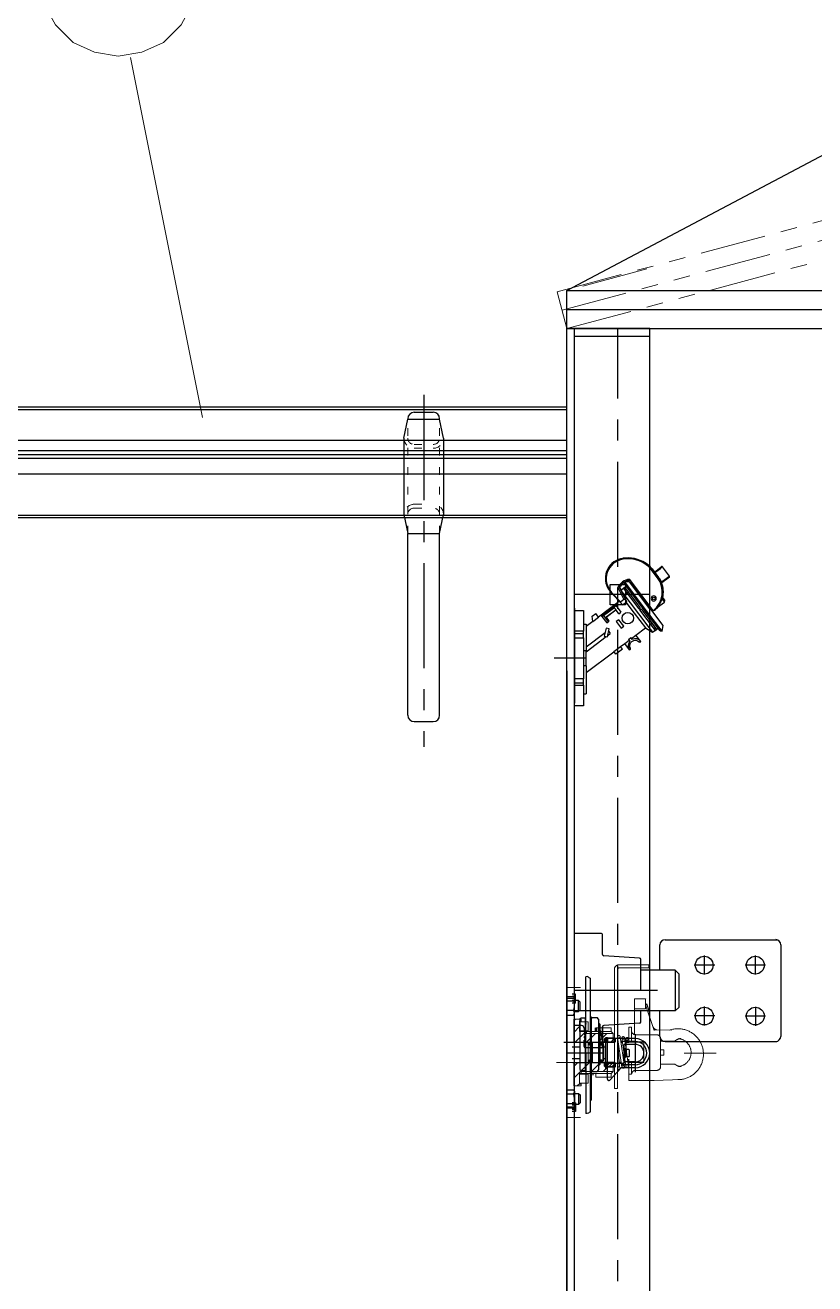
# Model space of a CAD drawing. Header units: millimetres. Extents: x 124493 to 133608, y -169944 to -164394.
# Drawn here: x 129017 to 129637, y -166120 to -165131 of the extents above; entities that cross this region are included whole.
import ezdxf

# ---------------------------------------------------------------- set-up
doc = ezdxf.new("R2010")
doc.units = ezdxf.units.MM
doc.header["$LTSCALE"] = 13
for name, pattern in [('ACAD_ISO03W100', [1.18, 0.47, -0.71]), ('ACISOTGB', [9, 4, -1, 1, -1, 1, -1]), ('CENTER', [50.8, 31.75, -6.35, 6.35, -6.35]), ('CENTERX2', [101.6, 63.5, -12.7, 12.7, -12.7])]:
    doc.linetypes.add(name, pattern=pattern)
doc.layers.get('0').update_dxf_attribs({"color": 1, "linetype": 'CENTER'})
for name, color, linetype in [('1', 4, 'Continuous'), ('10', 1, 'Continuous'), ('器身绝缘0', 4, 'Continuous'), ('粗实线', 4, 'Continuous')]:
    doc.layers.add(name, color=color, linetype=linetype)
doc.layers.add('标注、文本', color=3, linetype='Continuous', lineweight=25)
doc.layers.add('铁心', color=3, linetype='Continuous', lineweight=0)

msp = doc.modelspace()

# ---------------------------------------------------------------- linework, layer by layer
at = {"color": 0, "lineweight": 25}
msp.add_line((129523.19, -165565.04), (129517.16, -165569.51), dxfattribs=at)
at = {"lineweight": 15}
for p, q in [((129479.95, -165927.58), (129479.95, -165873.18)), ((129482.45, -165927.08), (129482.45, -165873.18)), ((129483.45, -165869.68), (129506.96, -165869.68)), ((129483.45, -165872.18), (129506.96, -165872.18)), ((129506.96, -165869.68), (129506.96, -165872.18)), ((129442.68, -165887.43), (129453.43, -165887.43)), ((129504.46, -165904.16), (129495.68, -165904.16)), ((129504.46, -165901.18), (129504.46, -165904.16)), ((129506.68, -165904.16), (129506.51, -165904.16)), ((129482.45, -165926.07), (129483.87, -165949.87)), ((129482.45, -165926.43), (129485.86, -165950.05)), ((129487.85, -165949.88), (129484.43, -165926.25)), ((129479.95, -165930.57), (129479.95, -165946.53)), ((129482.45, -165927.08), (129482.45, -165946.53)), ((129485.85, -165927.1), (129488.91, -165949.3)), ((129487.85, -165927.15), (129490.91, -165949.23)), ((129489.4, -165938.31), (129488.91, -165927.85)), ((129516.15, -165936.56), (129518.68, -165936.56)), ((129516.15, -165940.56), (129518.68, -165940.56)), ((129518.68, -165936.56), (129518.68, -165938.56)), ((129518.68, -165940.56), (129518.68, -165938.56)), ((129534.65, -165939.08), (129559.85, -165939.08)), ((129468.8, -165946.53), (129434.42, -165946.53)), ((129479.95, -165946.53), (129479.95, -165966.94)), ((129482.45, -165946.53), (129482.45, -165966.94)), ((129493.45, -165955.65), (129491.15, -165955.65)), ((129493.45, -165955.65), (129493.45, -165946.54)), ((129482.45, -165966.94), (129479.95, -165966.94)), ((129442.68, -165989.69), (129453.43, -165989.69))]:
    msp.add_line(p, q, dxfattribs=at)
at = {"color": 0, "lineweight": 15}
for p, q in [((129495.68, -165896.48), (129495.68, -165924.54)), ((129504.46, -165896.48), (129504.46, -165901.18)), ((129504.45, -165900.65), (129505.4, -165900.33)), ((129504.46, -165901.18), (129505.41, -165900.86)), ((129504.46, -165901.18), (129511.16, -165921.18)), ((129505.4, -165900.33), (129507.74, -165907.33)), ((129505.41, -165900.86), (129507.76, -165907.86)), ((129453.95, -165912.28), (129447.95, -165912.28)), ((129447.95, -165912.28), (129447.95, -165930.58)), ((129452.45, -165913.58), (129453.95, -165913.58)), ((129452.45, -165922.08), (129452.45, -165913.58)), ((129459.45, -165914.58), (129452.45, -165914.58)), ((129452.45, -165914.58), (129452.45, -165922.08)), ((129453.95, -165912.28), (129453.95, -165913.58)), ((129453.95, -165913.58), (129453.95, -165914.58)), ((129459.45, -165914.58), (129459.45, -165921.58)), ((129459.45, -165914.58), (129459.45, -165916.08)), ((129506.8, -165907.65), (129507.74, -165907.33)), ((129506.81, -165908.18), (129507.76, -165907.86)), ((129459.45, -165921.58), (129452.45, -165921.58)), ((129452.45, -165922.08), (129477.45, -165922.08)), ((129459.45, -165922.08), (129452.45, -165922.08)), ((129457.95, -165923.58), (129457.95, -165922.08)), ((129478.95, -165923.58), (129457.95, -165923.58)), ((129459.45, -165921.58), (129459.45, -165922.08)), ((129459.45, -165922.08), (129465.45, -165922.08)), ((129465.45, -165919.08), (129477.45, -165919.08)), ((129477.45, -165922.08), (129477.45, -165919.08)), ((129478.95, -165923.58), (129477.45, -165922.08)), ((129478.95, -165927.08), (129478.95, -165923.58)), ((129491.15, -165918.65), (129491.15, -165930.58)), ((129491.15, -165918.65), (129493.45, -165918.65)), ((129493.45, -165918.65), (129493.45, -165919.65)), ((129493.45, -165918.65), (129493.45, -165930.57)), ((129496.45, -165924.65), (129513.15, -165924.65)), ((129511.15, -165920.65), (129525, -165921.12)), ((129447.32, -165930.58), (129448.51, -165930.58)), ((129448.52, -165930.58), (129460.52, -165930.58)), ((129448.52, -165930.58), (129460.52, -165930.58)), ((129449.71, -165930.58), (129461.71, -165930.58)), ((129449.95, -165930.58), (129471.95, -165930.58)), ((129450.35, -165930.58), (129470.85, -165930.58)), ((129459.32, -165930.58), (129459.32, -165932.58)), ((129459.32, -165932.58), (129459.32, -165944.58)), ((129462.62, -165932.58), (129459.32, -165932.58)), ((129459.78, -165931.19), (129461.17, -165932.58)), ((129461.02, -165930.58), (129459.82, -165931.78)), ((129460.66, -165932.06), (129460.18, -165932.54)), ((129460.26, -165930.54), (129460.29, -165930.58)), ((129460.29, -165930.58), (129462, -165932.28)), ((129461.14, -165930.46), (129461.02, -165930.58)), ((129461.27, -165932.58), (129461.02, -165932.83)), ((129461.17, -165932.58), (129461.36, -165932.76)), ((129462.22, -165931.63), (129461.27, -165932.58)), ((129461.42, -165930.58), (129462.2, -165931.36)), ((129461.93, -165930.79), (129461.5, -165931.22)), ((129462.62, -165930.58), (129462.62, -165932.58)), ((129462.62, -165932.58), (129462.62, -165944.58)), ((129463.82, -165930.58), (129468.82, -165930.58)), ((129463.82, -165930.58), (129468.82, -165930.58)), ((129465.01, -165930.58), (129470.01, -165930.58)), ((129467.62, -165930.58), (129467.62, -165932.58)), ((129467.62, -165932.58), (129467.62, -165944.58)), ((129467.62, -165932.58), (129470.92, -165932.58)), ((129468.02, -165931.57), (129469.03, -165932.58)), ((129468.52, -165930.94), (129468.03, -165931.43)), ((129468.33, -165930.75), (129470.09, -165932.52)), ((129470, -165930.58), (129468.8, -165931.78)), ((129469.12, -165932.58), (129468.92, -165932.78)), ((129469.03, -165932.58), (129469.28, -165932.83)), ((129469.04, -165930.35), (129469.27, -165930.58)), ((129469.64, -165932.06), (129469.12, -165932.58)), ((129469.27, -165930.58), (129470.5, -165931.8)), ((129470.01, -165930.57), (129470, -165930.58)), ((129470.92, -165930.58), (129470.92, -165932.58)), ((129470.92, -165932.58), (129470.92, -165944.58)), ((129471.95, -165928.08), (129472.95, -165927.08)), ((129471.95, -165930.58), (129471.95, -165928.08)), ((129472.95, -165927.08), (129478.95, -165927.08)), ((129474.75, -165930.58), (129474.75, -165927.08)), ((129474.75, -165927.58), (129479.95, -165927.58)), ((129474.75, -165929.08), (129474.75, -165930.58)), ((129474.75, -165930.38), (129479.95, -165930.38)), ((129478.95, -165927.08), (129479.95, -165927.08)), ((129503.15, -165930.57), (129503.15, -165946.55)), ((129516.15, -165927.65), (129516.15, -165935.15)), ((129527.15, -165929.72), (129516.15, -165929.72)), ((129516.15, -165934.45), (129516.15, -165949.65)), ((129459.32, -165944.58), (129459.32, -165946.58)), ((129462.62, -165944.58), (129459.32, -165944.58)), ((129459.73, -165945.72), (129460.58, -165946.58)), ((129460.49, -165944.58), (129459.82, -165945.25)), ((129460.66, -165945.53), (129459.92, -165946.27)), ((129459.96, -165944.84), (129461.7, -165946.58)), ((129460.72, -165944.35), (129460.49, -165944.58)), ((129460.62, -165944.38), (129460.82, -165944.58)), ((129460.82, -165944.58), (129462.17, -165945.92)), ((129462.15, -165945.17), (129460.94, -165946.38)), ((129461.61, -165944.58), (129461.5, -165944.69)), ((129461.66, -165944.53), (129461.61, -165944.58)), ((129462.62, -165944.58), (129462.62, -165946.58)), ((129467.62, -165944.58), (129467.62, -165946.58)), ((129467.62, -165944.58), (129470.92, -165944.58)), ((129468.1, -165945.12), (129469.56, -165946.58)), ((129469.64, -165945.53), (129468.6, -165946.58)), ((129468.61, -165944.51), (129468.68, -165944.58)), ((129468.68, -165944.58), (129470.33, -165946.23)), ((129469.47, -165944.58), (129468.8, -165945.25)), ((129469.66, -165944.39), (129469.47, -165944.58)), ((129469.6, -165944.37), (129469.8, -165944.58)), ((129469.8, -165944.58), (129470.47, -165945.25)), ((129470.5, -165945.8), (129469.92, -165946.38)), ((129470.92, -165944.58), (129470.92, -165946.58)), ((129491.15, -165945.95), (129491.15, -165943.95)), ((129491.15, -165945.95), (129491.15, -165957.65)), ((129447.32, -165946.58), (129448.51, -165946.58)), ((129447.32, -165946.58), (129459.32, -165946.58)), ((129447.95, -165964.88), (129447.95, -165946.58)), ((129450.35, -165946.58), (129448.02, -165946.58)), ((129448.52, -165946.58), (129460.52, -165946.58)), ((129448.52, -165946.58), (129460.52, -165946.58)), ((129449.95, -165946.58), (129471.95, -165946.58)), ((129450.35, -165946.58), (129470.85, -165946.58)), ((129452.45, -165955.08), (129452.45, -165962.58)), ((129452.45, -165955.08), (129477.45, -165955.08)), ((129452.45, -165963.58), (129452.45, -165955.08)), ((129459.45, -165955.58), (129452.45, -165955.58)), ((129478.95, -165953.58), (129453.95, -165953.58)), ((129453.95, -165955.08), (129453.95, -165953.58)), ((129459.02, -165946.58), (129458.18, -165946.58)), ((129459.02, -165946.58), (129458.18, -165946.58)), ((129459.45, -165955.08), (129459.45, -165962.58)), ((129459.45, -165955.08), (129459.45, -165962.58)), ((129460.58, -165946.58), (129460.82, -165946.82)), ((129462.62, -165946.58), (129467.62, -165946.58)), ((129463.82, -165946.58), (129468.82, -165946.58)), ((129463.82, -165946.58), (129468.82, -165946.58)), ((129465.47, -165955.08), (129465.47, -165958.08)), ((129468.6, -165946.58), (129468.56, -165946.61)), ((129471.95, -165949.08), (129471.95, -165946.58)), ((129472.95, -165950.08), (129471.95, -165949.08)), ((129472.95, -165950.08), (129479.95, -165950.08)), ((129474.75, -165946.58), (129474.75, -165950.08)), ((129474.75, -165950.08), (129474.75, -165946.58)), ((129474.75, -165946.78), (129479.95, -165946.78)), ((129474.75, -165949.58), (129479.95, -165949.58)), ((129477.45, -165955.08), (129478.95, -165953.58)), ((129477.45, -165955.08), (129477.45, -165958.08)), ((129478.95, -165953.58), (129478.95, -165950.08)), ((129491.15, -165946.54), (129491.15, -165960.65)), ((129496.45, -165952.65), (129513.15, -165952.65)), ((129527.28, -165947.68), (129516.15, -165947.68)), ((129453.95, -165964.88), (129447.95, -165964.88)), ((129453.95, -165964.88), (129447.95, -165964.88)), ((129453.95, -165964.88), (129447.95, -165964.88)), ((129459.45, -165962.58), (129452.45, -165962.58)), ((129452.45, -165963.58), (129453.95, -165963.58)), ((129453.95, -165964.88), (129453.95, -165962.58)), ((129459.45, -165961.08), (129459.45, -165962.58)), ((129465.47, -165958.08), (129477.45, -165958.08)), ((129491.15, -165960.65), (129493.45, -165960.65)), ((129491.15, -165960.65), (129493.45, -165960.65)), ((129511.15, -165960.65), (129493.45, -165960.65)), ((129511.15, -165960.65), (129532.53, -165959.91)), ((129531.82, -165959.92), (129531.82, -165959.93))]:
    msp.add_line(p, q, dxfattribs=at)
at = {"color": 0, "lineweight": 13}
msp.add_line((129504.46, -165896.48), (129495.68, -165896.48), dxfattribs=at)
at = {"color": 0, "linetype": 'Continuous', "lineweight": 15}
for p, q in [((129447.95, -165913.78), (129449.16, -165912.58)), ((129447.95, -165922.76), (129452.45, -165918.26)), ((129449.12, -165930.58), (129457.62, -165922.08)), ((129458.1, -165930.58), (129465.1, -165923.58)), ((129467.08, -165930.58), (129474.08, -165923.58)), ((129473.8, -165930.4), (129472.02, -165928.63)), ((129472.1, -165929.7), (129473.44, -165928.36)), ((129474.45, -165929.94), (129472.49, -165927.97)), ((129472.6, -165928.08), (129472.94, -165927.74)), ((129472.64, -165930.28), (129472.88, -165930.05)), ((129474.75, -165929.11), (129473.32, -165927.68)), ((129473.59, -165930.46), (129474.56, -165929.49)), ((129473.72, -165929.21), (129474.56, -165928.37)), ((129477.04, -165930.38), (129479.84, -165927.58)), ((129479.29, -165930.38), (129479.95, -165929.71)), ((129447.95, -165949.7), (129451.08, -165946.58)), ((129447.95, -165958.68), (129460.06, -165946.58)), ((129462.04, -165953.58), (129468.86, -165946.76)), ((129471.02, -165953.58), (129474.52, -165950.08)), ((129473.73, -165949.42), (129472, -165947.69)), ((129472.04, -165947.73), (129473.06, -165946.71)), ((129472.13, -165948.76), (129472.88, -165948.01)), ((129474.42, -165948.98), (129472.44, -165947.01)), ((129473.16, -165948.85), (129474.56, -165947.45)), ((129474.75, -165948.19), (129473.24, -165946.68)), ((129473.7, -165949.43), (129474, -165949.13)), ((129473.72, -165947.17), (129474.03, -165946.85)), ((129474.75, -165948.38), (129476.36, -165946.78)), ((129475.8, -165949.58), (129478.6, -165946.78)), ((129478.05, -165949.58), (129479.95, -165947.67)), ((129450.99, -165964.62), (129452.45, -165963.16))]:
    msp.add_line(p, q, dxfattribs=at)
at = {"color": 0, "lineweight": 53}
for p, q in [((129465.45, -165919.08), (129465.45, -165922.08)), ((129479.95, -165927.08), (129479.95, -165930.58)), ((129479.95, -165946.53), (129479.95, -165950.08))]:
    msp.add_line(p, q, dxfattribs=at)
at = {"color": 0, "linetype": 'ByBlock'}
for p, q in [((129468.8, -165932.67), (129468.76, -165932.67)), ((129479.95, -165930.57), (129468.8, -165930.57)), ((129483.05, -165930.57), (129482.45, -165930.57)), ((129486.33, -165930.57), (129485.06, -165930.57)), ((129503.15, -165930.57), (129488.33, -165930.57)), ((129468.8, -165944.45), (129468.76, -165944.45)), ((129479.95, -165946.53), (129468.8, -165946.53)), ((129485.35, -165946.54), (129483.67, -165946.53)), ((129488.53, -165946.54), (129487.36, -165946.54)), ((129503.15, -165946.55), (129490.54, -165946.54))]:
    msp.add_line(p, q, dxfattribs=at)
at = {"color": 0, "lineweight": 40}
msp.add_line((129459.34, -165964.54), (129459.45, -165964.54), dxfattribs=at)
at = {"lineweight": 15}
for centre in [(129483.43, -165926.25), (129486.85, -165927.13), (129489.91, -165927.85), (129483.43, -165950.87), (129486.85, -165949.99), (129489.91, -165949.27)]:
    msp.add_circle(centre, 1, dxfattribs=at)
at = {"color": 0, "lineweight": 15}
for centre, radius in [((129460.97, -165931.58), 1.25), ((129469.27, -165931.58), 1.25), ((129473.35, -165929.08), 1.4), ((129460.97, -165945.58), 1.25), ((129469.27, -165945.58), 1.25), ((129473.35, -165948.08), 1.4)]:
    msp.add_circle(centre, radius, dxfattribs=at)
at = {"lineweight": 15}
for radius in [3.5, 1]:
    msp.add_arc((129483.45, -165873.18), radius, 90, 180, dxfattribs=at)
at = {"color": 0, "lineweight": 15}
for centre, radius, start, end in [((129496.45, -165921.65), 3, 180, 270), ((129513.33, -165917.72), 3, 198.52085, 268.02127), ((129513.15, -165927.65), 3, 0, 90), ((129529.84, -165939.92), 20, 269.9371, 109.99152), ((129532.7, -165924.73), 3, 263.63615, 263.63615), ((129534.65, -165939.08), 12, 113.89066, 128.68219), ((129531.82, -165932.68), 5, 83.63615, 113.89066), ((129529.15, -165938.65), 11, 0, 83.63615), ((129529.15, -165938.65), 11, 276.36385, 359.86118), ((129496.45, -165955.65), 3, 90, 180), ((129513.15, -165949.65), 3, 270, 0), ((129534.65, -165938.21), 12, 232.08825, 246.10934), ((129532.7, -165952.56), 3, 96.36385, 96.36385), ((129531.82, -165944.61), 5, 246.10934, 276.36385)]:
    msp.add_arc(centre, radius, start, end, dxfattribs=at)
at = {"layer": '1', "color": 1, "linetype": 'CENTERX2', "lineweight": -3, "ltscale": 0.1}
for p, q in [((129482.68, -167009.77), (129482.68, -165369.76)), ((129482.68, -167009.77), (129482.68, -165369.76)), ((129330.22, -165421.93), (129330.22, -165698.4)), ((129507.68, -165578.77), (129448.68, -165578.77)), ((129513.68, -165889.77), (129448.68, -165889.77))]:
    msp.add_line(p, q, dxfattribs=at)
at = {"layer": '1', "color": 7, "linetype": 'Continuous', "lineweight": 25}
for p, q in [((129486.65, -165550.51), (129486.53, -165550.29)), ((129506.3, -165555.65), (129506.18, -165555.43)), ((129508.22, -165557.12), (129508.01, -165556.9)), ((129513.88, -165565.6), (129508.9, -165559)), ((129509.29, -165558.68), (129509.17, -165558.45)), ((129511.08, -165560.98), (129509.17, -165558.45)), ((129509.29, -165558.68), (129514.26, -165565.28)), ((129509.33, -165558.44), (129511.24, -165560.97)), ((129509.54, -165558.66), (129509.33, -165558.44)), ((129509.54, -165558.66), (129514.51, -165565.26)), ((129523.22, -165564.4), (129517.63, -165556.97)), ((129487.95, -165568.93), (129487.85, -165570.08)), ((129501.84, -165588.65), (129487.85, -165570.08)), ((129502.64, -165588.04), (129488.15, -165568.82)), ((129491.96, -165568.92), (129488.51, -165568.63)), ((129507.83, -165589.95), (129491.05, -165567.7)), ((129491.49, -165566.63), (129509.99, -165591.18)), ((129505.28, -165586.06), (129492.39, -165568.95)), ((129511.24, -165560.97), (129511.08, -165560.98)), ((129512.37, -165562.47), (129512.2, -165562.48)), ((129514.15, -165565.06), (129512.2, -165562.48)), ((129512.37, -165562.47), (129514.31, -165565.05)), ((129514.26, -165565.28), (129514.15, -165565.06)), ((129514.51, -165565.26), (129514.31, -165565.05)), ((129515.82, -165567.71), (129515.71, -165567.51)), ((129474.74, -165573.68), (129474.86, -165573.91)), ((129485.5, -165585.88), (129477.37, -165577.37)), ((129477.75, -165577.04), (129484.76, -165584.39)), ((129487.44, -165582.37), (129482.7, -165573.07)), ((129483.81, -165573.05), (129489.26, -165583.74)), ((129484.02, -165573.04), (129483.85, -165573.05)), ((129489.29, -165583.74), (129483.85, -165573.05)), ((129485.19, -165575.34), (129484.02, -165573.04)), ((129484.06, -165573.03), (129484.04, -165573.01)), ((129484.06, -165573.03), (129485.22, -165575.32)), ((129489.42, -165572.15), (129485.06, -165575.44)), ((129485.06, -165575.44), (129506.27, -165603.59)), ((129487.02, -165573.96), (129488.09, -165573.16)), ((129487.02, -165573.96), (129499.15, -165590.05)), ((129487.97, -165575.22), (129489.04, -165574.42)), ((129488.09, -165573.16), (129500.22, -165589.25)), ((129491.79, -165578.06), (129490.72, -165578.87)), ((129483.79, -165584.09), (129467.39, -165596.46)), ((129469.77, -165595.46), (129480.95, -165587.04)), ((129471.07, -165594.86), (129479.46, -165588.55)), ((129479.89, -165589.12), (129471.5, -165595.44)), ((129479.49, -165588.59), (129479.46, -165588.55)), ((129479.49, -165588.59), (129481.17, -165587.33)), ((129479.63, -165588.77), (129479.49, -165588.59)), ((129481.3, -165587.51), (129479.63, -165588.77)), ((129483.4, -165593.78), (129479.63, -165588.77)), ((129480.95, -165587.04), (129481.17, -165587.33)), ((129481.17, -165587.33), (129481.3, -165587.51)), ((129481.3, -165587.51), (129485.08, -165592.52)), ((129484.76, -165584.39), (129487.44, -165582.37)), ((129486.37, -165586.76), (129489.57, -165584.35)), ((129489.01, -165584.77), (129495.52, -165593.41)), ((129499.15, -165590.05), (129500.22, -165589.25)), ((129499.75, -165590.85), (129500.82, -165590.04)), ((129500.82, -165590.04), (129512.94, -165606.13)), ((129515.84, -165607.21), (129501.84, -165588.65)), ((129517.31, -165607.51), (129502.64, -165588.04)), ((129518.17, -165603.17), (129505.28, -165586.06)), ((129513.78, -165588.73), (129519.22, -165584.63)), ((129517.3, -165582.08), (129519.22, -165584.63)), ((129519.42, -165583.23), (129517.64, -165580.86)), ((129519.22, -165584.63), (129519.42, -165583.23)), ((129448.68, -165591.38), (129455.68, -165591.38)), ((129455.68, -165591.38), (129455.68, -165607.48)), ((129462.91, -165599.83), (129457.68, -165603.77)), ((129462.41, -165595.8), (129465.27, -165593.65)), ((129462.91, -165599.84), (129462.41, -165595.8)), ((129462.91, -165599.84), (129467.39, -165596.46)), ((129467.39, -165596.46), (129465.27, -165593.65)), ((129469.77, -165595.46), (129469.97, -165595.73)), ((129469.97, -165595.73), (129471.09, -165594.89)), ((129470.1, -165595.91), (129469.97, -165595.73)), ((129471.22, -165595.06), (129470.1, -165595.91)), ((129470.1, -165595.91), (129473.9, -165600.94)), ((129471.07, -165594.86), (129471.09, -165594.89)), ((129471.09, -165594.89), (129471.22, -165595.06)), ((129471.22, -165595.06), (129475.01, -165600.1)), ((129473.45, -165596.36), (129481.04, -165590.64)), ((129475.81, -165599.5), (129473.45, -165596.36)), ((129473.57, -165596.52), (129481.16, -165590.8)), ((129475.01, -165600.1), (129475.81, -165599.5)), ((129483.36, -165598.51), (129481.36, -165600.01)), ((129481.36, -165600.01), (129485.27, -165605.2)), ((129487.27, -165603.7), (129483.36, -165598.51)), ((129483.4, -165593.78), (129485.08, -165592.52)), ((129495.52, -165593.41), (129504.25, -165604.99)), ((129499.75, -165590.85), (129511.87, -165606.94)), ((129509.64, -165591.85), (129510.54, -165591.17)), ((129512.56, -165590.3), (129512.45, -165590.19)), ((129455.68, -165607.48), (129448.68, -165607.48)), ((129448.68, -165609.39), (129455.68, -165609.39)), ((129455.68, -165602.06), (129457.68, -165602.06)), ((129455.68, -165609.39), (129455.68, -165607.48)), ((129455.68, -165612.67), (129455.68, -165609.39)), ((129457.68, -165602.06), (129457.68, -165622.8)), ((129472.62, -165608.79), (129457.68, -165620.05)), ((129473.47, -165605.13), (129472, -165611.46)), ((129475.9, -165605.69), (129473.47, -165605.13)), ((129473.9, -165600.94), (129475.01, -165600.1)), ((129474.44, -165612.02), (129475.9, -165605.69)), ((129474.68, -165611), (129476.71, -165609.46)), ((129475.43, -165607.76), (129476.71, -165609.46)), ((129485.27, -165605.2), (129487.27, -165603.7)), ((129496.83, -165610.58), (129504.25, -165604.99)), ((129504.25, -165604.99), (129509.91, -165608.42)), ((129506.27, -165603.59), (129509.91, -165608.42)), ((129506.27, -165603.59), (129506.27, -165603.59)), ((129508.17, -165602.03), (129509.24, -165601.23)), ((129509.91, -165608.42), (129514.27, -165605.14)), ((129510.92, -165605.68), (129511.99, -165604.87)), ((129511.87, -165606.94), (129512.94, -165606.13)), ((129515.84, -165607.21), (129517.31, -165607.51)), ((129517.31, -165607.51), (129518.17, -165603.17)), ((129448.68, -165612.67), (129455.68, -165612.67)), ((129455.68, -165612.67), (129455.68, -165644.86)), ((129457.68, -165623.8), (129473.58, -165611.82)), ((129472, -165611.46), (129474.44, -165612.02)), ((129479.48, -165623.61), (129484.75, -165619.64)), ((129486.28, -165621.66), (129484.75, -165619.64)), ((129484.77, -165619.67), (129488.05, -165617.2)), ((129488.02, -165617.16), (129491.53, -165614.51)), ((129491.9, -165622.31), (129488.02, -165617.16)), ((129491.1, -165613.94), (129492.86, -165612.61)), ((129491.1, -165613.94), (129492.17, -165615.36)), ((129493.93, -165614.03), (129492.86, -165612.61)), ((129493.29, -165613.19), (129496.8, -165610.54)), ((129500.69, -165615.69), (129496.8, -165610.54)), ((129500.16, -165616.08), (129500.69, -165615.69)), ((129455.68, -165622.8), (129457.68, -165622.8)), ((129457.68, -165634.73), (129457.68, -165622.8)), ((129457.68, -165640.08), (129479.5, -165623.64)), ((129481.01, -165625.63), (129479.48, -165623.61)), ((129486.28, -165621.66), (129481.01, -165625.63)), ((129491.9, -165622.31), (129492.43, -165621.91)), ((129457.68, -165634.73), (129455.68, -165634.73)), ((129457.68, -165634.73), (129457.68, -165656.76)), ((129455.68, -165644.86), (129448.68, -165644.86)), ((129448.68, -165648.13), (129455.68, -165648.13)), ((129455.68, -165648.13), (129455.68, -165644.86)), ((129455.68, -165650.05), (129455.68, -165648.13)), ((129448.68, -165650.05), (129455.68, -165650.05)), ((129455.68, -165650.05), (129455.68, -165666.14)), ((129455.68, -165656.76), (129457.68, -165656.76)), ((129455.68, -165666.14), (129448.68, -165666.14))]:
    msp.add_line(p, q, dxfattribs=at)
at = {"layer": '1', "color": 7, "linetype": 'Continuous', "lineweight": 25, "extrusion": (0, 0, -1)}
msp.add_circle((-129510.85, -165581.82), 2, dxfattribs=at)
at = {"layer": '1', "color": 7, "linetype": 'Continuous', "lineweight": 25}
for centre, radius in [((129510.85, -165581.82), 1.13), ((129490.41, -165597.27), 4.5)]:
    msp.add_circle(centre, radius, dxfattribs=at)
for centre, radius, start, end in [((129496.29, -165619), 5.5, 138.53696, 217), ((129496.29, -165619), 5.5, 37, 115.46304), ((129499.86, -165615.69), 0.5, 222.89461, 307), ((129492.12, -165621.51), 0.5, 307, 31.10539)]:
    msp.add_arc(centre, radius, start, end, dxfattribs=at)
at = {"layer": '1', "color": 7, "linetype": 'Continuous', "lineweight": 25, "extrusion": (0, 0, -1)}
msp.add_arc((-129496.29, -165619), 4.37, 328.89461, 137.10539, dxfattribs=at)
at = {"layer": '1', "color": 7, "linetype": 'Continuous', "lineweight": 25}
for centre, major_axis, ratio, start_param, end_param in [((129488.95, -165566.33), (-14.09, -7.58), 0.99884, 4.363996, 6.551417), ((129488.83, -165566.11), (14.09, 7.58), 0.99884, 1.222403, 3.141558), ((129490.27, -165575.99), (22.9, 12.31), 0.99884, 0.41949, 1.222403), ((129490.39, -165576.22), (-22.9, -12.31), 0.99884, 3.561083, 4.363996), ((129486.72, -165551.01), (0.072, -0.495), 0.016437, 1.52552, 3.096316), ((129490.4, -165576.24), (22.46, 12.08), 0.99884, 0.41949, 1.222403), ((129490.43, -165575.98), (18.61, 18.16), 0.998343, 0.13937, 0.871114), ((129488.97, -165566.35), (13.65, 7.34), 0.99884, 1.222403, 3.409825), ((129505.99, -165556.05), (-0.306, -0.396), 0.043972, 1.551165, 3.121962), ((129496.52, -165568.33), (13.65, 7.34), 0.99884, 0.152631, 0.41949), ((129496.39, -165568.08), (14.09, 7.58), 0.99884, 0.15263, 0.41949), ((129505.73, -165556.21), (-0.612, -0.791), 0.056989, 3.133584, 3.6194), ((129496.51, -165568.31), (-14.09, -7.58), 0.99884, 3.294223, 3.561083), ((129496.55, -165568.07), (11.45, 11.17), 0.998343, 6.155695, 6.422555), ((129496.77, -165568.29), (11.45, 11.17), 0.998343, 6.155695, 6.283216), ((129508.89, -165558.98), (-0.399, -0.301), 0.047588, 1.564147, 3.1339), ((129508.53, -165559.05), (-0.799, -0.601), 0.05708, 3.159746, 3.671896), ((129503.35, -165567.1), (13.66, 10.29), 0.004763, -0.944344, -0.057398), ((129503.65, -165567.5), (13.98, 10.53), 0.004753, 5.322503, 6.287199), ((129493.7, -165578.86), (-10.96, -5.89), 0.99884, 4.39833, 5.304677), ((129493.68, -165578.82), (10.08, 5.42), 0.99884, 1.309893, 2.118457), ((129493.89, -165579.07), (-0.82, 11.68), 0.999962, 0.172283, 0.96125), ((129494.07, -165579.05), (-0.82, 11.68), 0.999962, 0.481281, 0.96125), ((129493.92, -165578.81), (-8.19, -7.99), 0.998343, 4.602073, 4.979929), ((129494.07, -165579.05), (-0.82, 11.68), 0.999962, 0.188779, 0.405853), ((129493.92, -165578.81), (-8.19, -7.99), 0.998343, 4.191387, 4.291709), ((129499.1, -165576.73), (16.29, 8.76), 0.99884, 4.89389, 6.435766), ((129499.09, -165576.71), (-16.73, -9), 0.99884, 1.848722, 3.294173), ((129513.86, -165565.58), (-0.399, -0.301), 0.047588, 1.563859, 3.1339), ((129513.51, -165565.66), (-0.799, -0.602), 0.004753, 3.156454, 3.668086), ((129499.34, -165576.69), (13.6, 13.27), 0.998343, 5.276241, 5.892279), ((129509.25, -165574.93), (-13.98, -10.53), 0.004753, 3.1467, 4.123831), ((129477.73, -165577.02), (0.362, 0.345), 0.046425, 3.128817, 4.699614), ((129503.65, -165567.5), (13.98, 10.53), 0.004753, 2.946494, 3.582151), ((129503.35, -165567.1), (-13.58, -10.23), 0.004753, 0.026533, 0.373337), ((129499.34, -165576.69), (13.6, 13.27), 0.998343, 4.710195, 4.850406), ((129510.25, -165588.19), (2.64, 1.42), 0.99884, 4.135252, 4.354564), ((129510.49, -165588.17), (-2.15, -2.1), 0.998343, 0.817037, 0.867657)]:
    msp.add_ellipse(centre, major_axis=major_axis, ratio=ratio, start_param=start_param, end_param=end_param, dxfattribs=at)
at = {"layer": '1', "color": 7, "linetype": 'Continuous', "lineweight": 25, "extrusion": (0, 0, -1)}
for centre, major_axis, ratio, start_param, end_param in [((129509.85, -165560.79), (-1.39, 0.18), 0.001239, 3.147709, 3.666537), ((129511.31, -165562.73), (-1.06, -0.26), 0.001376, 2.614119, 3.133686), ((129498.98, -165576.5), (11.36, -15.26), 0.998745, 4.706556, 4.859166), ((129499.14, -165576.49), (11.11, -15.44), 0.99877, 4.690072, 5.567381), ((129503.13, -165580.58), (-15.47, -11.35), 0.089062, 2.738165, 2.767688), ((129484.29, -165584.57), (-2.08, 2.19), 0.012676, 3.143075, 4.080568), ((129488.18, -165581.64), (1.38, -2.71), 0.00104, 5.600881, 6.283298)]:
    msp.add_ellipse(centre, major_axis=major_axis, ratio=ratio, start_param=start_param, end_param=end_param, dxfattribs=at)
at = {"layer": '1', "color": 7, "linetype": 'Continuous', "lineweight": 25}
for points, knots in [([(129517.62, -165556.98), (129517.61, -165556.96), (129517.57, -165556.89), (129517.46, -165556.82), (129517.33, -165556.77), (129517.21, -165556.77), (129517.12, -165556.78), (129517.06, -165556.8), (129517.01, -165556.82), (129516.99, -165556.83), (129516.99, -165556.83)], [0, 0, 0, 0, 0.060474, 0.246886, 0.39669, 0.524783, 0.633814, 0.728275, 0.835523, 1, 1, 1, 1]), ([(129491.05, -165567.7), (129491.05, -165567.71), (129491.07, -165567.68), (129491.12, -165567.56), (129491.15, -165567.47), (129491.28, -165567.17), (129491.38, -165566.9), (129491.49, -165566.63)], [0, 0, 0, 0, 0.25, 0.25, 0.5, 0.5, 1, 1, 1, 1]), ([(129513.89, -165564.43), (129514.08, -165564.64), (129514.26, -165564.84), (129514.68, -165565.36), (129514.92, -165565.68), (129515.39, -165566.32), (129515.61, -165566.65), (129516.23, -165567.65), (129516.61, -165568.33), (129516.94, -165569.05)], [0, 0, 0, 0, 0.149275, 0.149275, 0.361956, 0.361956, 0.574638, 0.574638, 1, 1, 1, 1]), ([(129517.16, -165569.51), (129517.16, -165569.51), (129517.15, -165569.5), (129517.13, -165569.46), (129517.12, -165569.43), (129517.08, -165569.35), (129517.05, -165569.29), (129517, -165569.18), (129516.97, -165569.11), (129516.94, -165569.05)], [0, 0, 0, 0, 0.25, 0.25, 0.5, 0.5, 0.75, 0.75, 1, 1, 1, 1]), ([(129523.19, -165565.04), (129523.19, -165565.04), (129523.2, -165565.03), (129523.22, -165565), (129523.27, -165564.93), (129523.31, -165564.82), (129523.33, -165564.68), (129523.3, -165564.52), (129523.25, -165564.44), (129523.22, -165564.41)], [0, 0, 0, 0, 0.044869, 0.213016, 0.339629, 0.479509, 0.658519, 0.857969, 1, 1, 1, 1]), ([(129483.81, -165573.05), (129483.81, -165573.06), (129483.78, -165573.06), (129483.66, -165573.07), (129483.57, -165573.07), (129483.26, -165573.08), (129482.98, -165573.07), (129482.7, -165573.07)], [0, 0, 0, 0, 0.25, 0.25, 0.5, 0.5, 1, 1, 1, 1]), ([(129485.5, -165585.88), (129485.41, -165585.8), (129485.34, -165585.69), (129485.2, -165585.46), (129485.14, -165585.34), (129485.03, -165585.08), (129484.97, -165584.95), (129484.86, -165584.68), (129484.81, -165584.53), (129484.76, -165584.39)], [0, 0, 0, 0, 0.25, 0.25, 0.5, 0.5, 0.75, 0.75, 1, 1, 1, 1]), ([(129489.26, -165583.74), (129489.19, -165583.61), (129489.09, -165583.5), (129488.83, -165583.26), (129488.68, -165583.15), (129488.36, -165582.93), (129488.18, -165582.82), (129487.82, -165582.6), (129487.63, -165582.48), (129487.44, -165582.37)], [0, 0, 0, 0, 0.25, 0.25, 0.5, 0.5, 0.75, 0.75, 1, 1, 1, 1]), ([(129509.99, -165591.18), (129509.76, -165591.16), (129509.54, -165591.11), (129509.16, -165590.98), (129509.01, -165590.92), (129508.87, -165590.84)], [0, 0, 0, 0, 0.564466, 0.564466, 1, 1, 1, 1]), ([(129510.65, -165591.16), (129510.82, -165591.14), (129510.97, -165591.1), (129511.28, -165591), (129511.43, -165590.94), (129511.71, -165590.79), (129511.84, -165590.71), (129512.1, -165590.53), (129512.21, -165590.42), (129512.32, -165590.32)], [0, 0, 0, 0, 0.25, 0.25, 0.5, 0.5, 0.75, 0.75, 1, 1, 1, 1]), ([(129510.89, -165591.14), (129511.06, -165591.12), (129511.21, -165591.08), (129511.52, -165590.98), (129511.67, -165590.92), (129511.95, -165590.78), (129512.08, -165590.7), (129512.33, -165590.51), (129512.45, -165590.41), (129512.56, -165590.3)], [0, 0, 0, 0, 0.25, 0.25, 0.5, 0.5, 0.75, 0.75, 1, 1, 1, 1])]:
    msp.add_open_spline(points, degree=3, knots=knots, dxfattribs=at)
at = {"layer": '10', "color": 0}
for p, q in [((129447.98, -165894.89), (129442.02, -165894.89)), ((129447.98, -165894.89), (129448.49, -165896.52)), ((129448.4, -165897.2), (129448.49, -165896.68)), ((129448.49, -165907.86), (129448.49, -165896.52)), ((129504.79, -165896.22), (129504.79, -165896.22)), ((129448, -165898.2), (129442.02, -165898.2)), ((129447.83, -165905.7), (129442.02, -165905.7)), ((129447.83, -165905.71), (129448.2, -165906.33)), ((129448.04, -165898.21), (129448.27, -165897.72)), ((129448.2, -165906.33), (129448.43, -165907.04)), ((129448.27, -165897.72), (129448.4, -165897.2)), ((129451.82, -165897.67), (129448.49, -165897.67)), ((129448.49, -165906.26), (129451.86, -165906.26)), ((129451.82, -165897.67), (129453.02, -165898.95)), ((129451.82, -165906.26), (129451.82, -165897.67)), ((129451.86, -165906.26), (129453.02, -165905.19)), ((129453.02, -165905.19), (129453.02, -165898.95)), ((129442.02, -165909.2), (129447.74, -165909.2)), ((129447.74, -165909.2), (129448.49, -165907.86)), ((129440.15, -165930.58), (129479.95, -165930.58)), ((129482.45, -165930.58), (129483.05, -165930.58)), ((129485.06, -165930.58), (129486.33, -165930.58)), ((129488.33, -165930.58), (129491.15, -165930.58)), ((129491.15, -165945.96), (129491.15, -165943.95)), ((129462.95, -165955.08), (129462.95, -165956.35)), ((129442.02, -165967.91), (129447.74, -165967.91)), ((129447.83, -165971.42), (129442.02, -165971.42)), ((129447.74, -165967.91), (129448.49, -165969.26)), ((129447.83, -165971.41), (129448.2, -165970.79)), ((129448.2, -165970.79), (129448.43, -165970.08)), ((129448.49, -165969.26), (129448.49, -165980.6)), ((129448.49, -165970.86), (129451.86, -165970.86)), ((129451.82, -165970.86), (129451.82, -165979.45)), ((129451.86, -165970.86), (129453.02, -165971.93)), ((129453.02, -165971.93), (129453.02, -165978.17)), ((129448, -165978.92), (129442.02, -165978.92)), ((129447.98, -165982.23), (129442.02, -165982.23)), ((129447.98, -165982.23), (129448.49, -165980.6)), ((129448.04, -165978.91), (129448.27, -165979.4)), ((129448.27, -165979.4), (129448.4, -165979.92)), ((129448.4, -165979.92), (129448.49, -165980.44)), ((129451.82, -165979.45), (129448.49, -165979.45)), ((129451.82, -165979.45), (129453.02, -165978.17))]:
    msp.add_line(p, q, dxfattribs=at)
for centre, start, end in [((129437.41, -165901.71), 339.0484, 353.25166), ((129437.41, -165901.71), 6.74834, 18.326), ((129437.41, -165975.41), 6.74834, 20.9516), ((129437.41, -165975.41), 341.674, 353.25166)]:
    msp.add_arc(centre, 11.16, start, end, dxfattribs=at)
at = {"layer": '器身绝缘0', "color": 5}
for p, q in [((129457.55, -165939.08), (129457.53, -165879.18)), ((129460.97, -165880.16), (129460.98, -165939.08)), ((129449.29, -165896.27), (129442.68, -165896.27)), ((129449.28, -165892.8), (129446.64, -165892.8)), ((129449.28, -165894.46), (129446.64, -165894.46)), ((129449.28, -165899.73), (129449.28, -165892.8)), ((129449.28, -165897.82), (129446.64, -165897.82)), ((129449.28, -165899.73), (129446.64, -165899.73)), ((129453.74, -165911.55), (129452.88, -165912.41)), ((129452.88, -165912.41), (129452.89, -165939.08)), ((129456.03, -165911.55), (129453.74, -165911.55)), ((129456.89, -165911.55), (129455.46, -165911.55)), ((129456.89, -165911.55), (129456.9, -165939.08)), ((129456.89, -165915.85), (129457.53, -165915.85)), ((129457.53, -165915.85), (129457.53, -165916.28)), ((129461.31, -165910.69), (129460.97, -165910.69)), ((129461.31, -165910.69), (129460.97, -165910.69)), ((129461.31, -165910.69), (129461.6, -165910.69)), ((129461.6, -165910.69), (129461.61, -165976.04)), ((129461.6, -165912.41), (129462.43, -165910.98)), ((129462.43, -165910.98), (129466.5, -165910.98)), ((129467.33, -165912.41), (129466.5, -165910.98)), ((129467.33, -165912.41), (129467.34, -165939.08)), ((129467.84, -165915.85), (129467.33, -165915.85)), ((129468.27, -165916.28), (129467.33, -165916.28)), ((129467.84, -165915.85), (129468.42, -165916.42)), ((129468.42, -165916.42), (129468.43, -165939.08)), ((129468.47, -165919), (129467.33, -165919)), ((129468.27, -165919), (129468.42, -165918.85)), ((129468.47, -165919), (129468.47, -165919.43)), ((129471.63, -165933.21), (129468.47, -165919.43)), ((129496.22, -165924.19), (129496.22, -165953.98)), ((129452.89, -165934.5), (129446.66, -165934.5)), ((129471.63, -165939.08), (129471.63, -165933.21)), ((129473.3, -165934.5), (129471.63, -165934.5)), ((129473.3, -165939.08), (129473.3, -165927.05)), ((129474.45, -165927.05), (129473.3, -165927.05)), ((129474.45, -165939.08), (129474.45, -165927.05)), ((129496.22, -165927.62), (129474.45, -165927.62)), ((129496.22, -165929.92), (129485.03, -165929.92)), ((129496.22, -165932.21), (129487.63, -165932.21)), ((129487.63, -165940.8), (129487.63, -165932.21)), ((129488.54, -165935.65), (129487.63, -165935.65)), ((129488.54, -165940.8), (129488.54, -165935.65)), ((129491.18, -165936.22), (129489.46, -165936.22)), ((129489.46, -165941.95), (129489.46, -165936.22)), ((129496.22, -165927.62), (129496.22, -165932.21)), ((129496.22, -165927.62), (129496.22, -165932.21)), ((129471.71, -165939.08), (129442.42, -165939.08)), ((129460.98, -165939.08), (129443.17, -165939.08)), ((129452.89, -165943.67), (129446.66, -165943.67)), ((129452.89, -165939.08), (129452.89, -165951.98)), ((129456.9, -165939.08), (129456.9, -165952.84)), ((129457.55, -165939.08), (129457.55, -165986.45)), ((129460.98, -165939.08), (129460.98, -165985.47)), ((129467.34, -165939.08), (129467.34, -165951.98)), ((129468.43, -165939.08), (129468.43, -165947.96)), ((129468.48, -165944.96), (129468.48, -165945.39)), ((129471.63, -165944.96), (129468.48, -165944.96)), ((129471.63, -165944.96), (129471.63, -165939.08)), ((129473.3, -165943.67), (129471.63, -165943.67)), ((129473.3, -165951.12), (129473.3, -165939.08)), ((129474.45, -165959.6), (129474.45, -165939.08)), ((129487.63, -165945.96), (129487.63, -165940.8)), ((129488.54, -165942.52), (129487.63, -165942.52)), ((129496.22, -165945.96), (129487.63, -165945.96)), ((129489.46, -165936.45), (129488.54, -165936.45)), ((129488.54, -165942.52), (129488.54, -165940.8)), ((129489.46, -165941.72), (129488.54, -165941.72)), ((129491.18, -165941.95), (129489.46, -165941.95)), ((129491.75, -165941.38), (129491.75, -165936.79)), ((129452.89, -165951.98), (129453.75, -165952.84)), ((129453.75, -165952.84), (129456.04, -165952.84)), ((129454.61, -165952.84), (129456.9, -165952.84)), ((129456.9, -165948.54), (129457.55, -165948.54)), ((129460.98, -165948.54), (129460.98, -165950.26)), ((129461.33, -165953.69), (129461.33, -165948.54)), ((129461.33, -165948.54), (129461.33, -165976.04)), ((129461.61, -165948.54), (129461.61, -165951.98)), ((129461.61, -165951.98), (129461.61, -165948.54)), ((129461.61, -165953.69), (129461.61, -165948.54)), ((129461.61, -165951.98), (129462.44, -165953.41)), ((129462.44, -165953.41), (129466.52, -165953.41)), ((129467.34, -165951.98), (129466.52, -165953.41)), ((129468.29, -165948.11), (129467.34, -165948.11)), ((129467.34, -165948.54), (129467.86, -165948.54)), ((129468.43, -165947.96), (129467.86, -165948.54)), ((129474.45, -165951.12), (129473.3, -165951.12)), ((129486.48, -165947.11), (129474.45, -165947.11)), ((129476.45, -165960.37), (129485.34, -165950.54)), ((129496.22, -165950.54), (129485.34, -165950.54)), ((129496.22, -165948.25), (129485.44, -165948.25)), ((129449.34, -165981.55), (129442.68, -165981.55)), ((129449.31, -165978.09), (129446.68, -165978.09)), ((129449.31, -165980.01), (129446.68, -165980.01)), ((129449.31, -165983.36), (129446.68, -165983.36)), ((129449.31, -165985.02), (129446.68, -165985.02)), ((129449.31, -165978.09), (129449.31, -165985.02)), ((129461.33, -165976.04), (129461.61, -165976.04))]:
    msp.add_line(p, q, dxfattribs=at)
for centre, radius, start, end in [((129491.18, -165936.79), 0.573, 0, 90), ((129496.22, -165939.08), 11.46, 270, 90), ((129496.22, -165939.08), 9.17, 270, 90), ((129496.22, -165939.08), 6.88, 270, 90), ((129486.48, -165945.96), 1.15, 270, 0), ((129491.18, -165941.38), 0.573, 270, 0), ((129475.6, -165959.6), 1.15, 180, 317.86241)]:
    msp.add_arc(centre, radius, start, end, dxfattribs=at)
for points in [[(129460.97, -165880.16), (129460.69, -165880.16), (129460.15, -165880.05), (129459.25, -165878.89), (129458.28, -165878.93), (129457.53, -165879.18)], [(129460.98, -165985.47), (129460.7, -165985.46), (129460.17, -165985.58), (129459.27, -165986.74), (129458.29, -165986.69), (129457.55, -165986.45)]]:
    msp.add_open_spline(points, degree=3, knots=[2.873865, 2.873865, 2.873865, 2.873865, 4.403156, 5.995426, 9.809488, 9.809488, 9.809488, 9.809488], dxfattribs=at)
at = {"layer": '标注、文本'}
for p, q in [((129442.68, -165339.76), (129741.14, -165181.83)), ((129442.68, -165431.56), (128683.68, -165431.56)), ((129442.68, -165433.56), (128683.68, -165433.56)), ((129314.72, -165455.81), (129317.72, -165440.81)), ((129317.72, -165440.81), (129342.72, -165440.81)), ((129322.72, -165435.56), (129337.72, -165435.56)), ((129345.72, -165455.81), (129342.72, -165440.81)), ((129314.72, -165455.81), (129314.72, -165515.81)), ((129345.72, -165455.81), (129345.72, -165515.81)), ((129442.68, -165516.55), (128683.68, -165516.55)), ((129442.68, -165518.55), (128683.68, -165518.55)), ((129314.72, -165515.81), (129317.72, -165530.81)), ((129342.72, -165530.81), (129345.72, -165515.81)), ((129317.72, -165673.55), (129317.72, -165530.81)), ((129317.72, -165530.81), (129342.72, -165530.81)), ((129342.72, -165673.55), (129342.72, -165530.81)), ((129448.68, -165589.38), (129448.68, -165664.14)), ((129457.68, -165628.76), (129432.68, -165628.76)), ((129442.68, -165638.77), (129442.68, -167001.77)), ((129322.72, -165678.55), (129337.72, -165678.55)), ((129448.68, -165917.46), (129448.68, -165844.96))]:
    msp.add_line(p, q, dxfattribs=at)
at = {"layer": '标注、文本', "color": 2, "linetype": 'ACAD_ISO03W100', "lineweight": 18}
for p, q in [((129317.72, -165530.81), (129317.72, -165440.56)), ((129342.72, -165530.81), (129342.72, -165440.56)), ((129322.72, -165460.81), (129337.72, -165460.81)), ((129322.72, -165463.81), (129337.72, -165463.81)), ((129322.72, -165507.81), (129337.72, -165507.81)), ((129322.72, -165510.81), (129337.72, -165510.81))]:
    msp.add_line(p, q, dxfattribs=at)
at = {"layer": '标注、文本'}
for centre, start, end in [((129322.72, -165440.56), 90, 180), ((129337.72, -165440.56), 0, 90), ((129322.72, -165673.55), 180, 270), ((129337.72, -165673.55), 270, 0)]:
    msp.add_arc(centre, 5, start, end, dxfattribs=at)
at = {"layer": '标注、文本', "color": 2, "linetype": 'ACAD_ISO03W100', "lineweight": 18}
for centre, radius, start, end in [((129322.72, -165455.81), 8, 180, 270), ((129322.72, -165455.81), 5, 180, 270), ((129337.72, -165455.81), 5, 270, 0), ((129337.72, -165455.81), 8, 270, 0), ((129322.72, -165515.81), 8, 90, 180), ((129322.72, -165515.81), 5, 90, 180), ((129337.72, -165515.81), 8, 0, 90), ((129337.72, -165515.81), 5, 0, 90)]:
    msp.add_arc(centre, radius, start, end, dxfattribs=at)
at = {"layer": '粗实线', "color": 2, "linetype": 'ACISOTGB', "lineweight": 13}
for p, q in [((129434.92, -165340.79), (129942.03, -165204.91)), ((129438.8, -165355.27), (129945.91, -165219.39)), ((129442.68, -165369.76), (129949.79, -165233.88)), ((129505.47, -165322.94), (129442.68, -165339.76)), ((129442.68, -165369.76), (129434.92, -165340.79))]:
    msp.add_line(p, q, dxfattribs=at)
at = {"layer": '粗实线', "lineweight": 30}
for p, q in [((129442.68, -165339.76), (129967.68, -165339.76)), ((129442.68, -165369.76), (129442.68, -165339.76)), ((129442.68, -165354.76), (129967.68, -165354.76)), ((129442.68, -167009.77), (129442.68, -165369.76)), ((129507.68, -165369.76), (129442.68, -165369.76)), ((129442.68, -165369.76), (129967.68, -165369.76)), ((129448.68, -167009.77), (129448.68, -165369.76)), ((129507.68, -167009.77), (129507.68, -165369.76)), ((129448.68, -165375.76), (129507.68, -165375.76)), ((129442.68, -165457.77), (128686.68, -165457.77)), ((129442.68, -165465.77), (128686.68, -165465.77)), ((128702.07, -165468.77), (129442.68, -165468.77)), ((129442.68, -165471.77), (128686.68, -165471.77)), ((128686.68, -165483.77), (129442.68, -165483.77))]:
    msp.add_line(p, q, dxfattribs=at)
at = {"layer": '粗实线'}
for p, q in [((129469.68, -165844.96), (129448.68, -165844.96)), ((129470.68, -165861.52), (129470.68, -165845.96)), ((129470.68, -165861.53), (129470.68, -165850.96)), ((129470.68, -165861.54), (129470.68, -165850.97)), ((129515.68, -165873.98), (129515.68, -165853.98)), ((129519.68, -165849.98), (129607.4, -165849.98)), ((129610.58, -165853.89), (129610.58, -165925.89)), ((129499.75, -165864.4), (129471.62, -165862.52)), ((129499.75, -165864.41), (129471.62, -165862.54)), ((129500.68, -165889.96), (129500.68, -165865.4)), ((129500.68, -165889.97), (129500.68, -165865.41)), ((129515.68, -165873.98), (129515.68, -165858.98)), ((129550.58, -165877.35), (129550.58, -165862.39)), ((129590.68, -165877.34), (129590.68, -165862.39)), ((129610.58, -165857.67), (129610.58, -165878.33)), ((129527.68, -165873.97), (129500.68, -165873.97)), ((129527.68, -165873.97), (129530.68, -165876.97)), ((129527.68, -165873.97), (129527.68, -165905.97)), ((129527.68, -165873.98), (129530.68, -165876.98)), ((129527.68, -165873.98), (129527.68, -165905.98)), ((129530.68, -165902.97), (129530.68, -165876.97)), ((129530.68, -165902.98), (129530.68, -165876.98)), ((129558.67, -165869.87), (129542.48, -165869.87)), ((129558.78, -165869.87), (129542.59, -165869.87)), ((129598.67, -165869.95), (129582.48, -165869.95)), ((129598.67, -165869.95), (129582.48, -165869.95)), ((129527.68, -165905.97), (129448.68, -165905.97)), ((129500.68, -165914.53), (129500.68, -165905.96)), ((129500.68, -165914.54), (129500.68, -165905.97)), ((129515.68, -165925.98), (129515.68, -165905.98)), ((129527.68, -165905.97), (129530.68, -165902.97)), ((129527.68, -165905.98), (129530.68, -165902.98)), ((129550.68, -165917.37), (129550.68, -165902.42)), ((129590.68, -165902.59), (129590.68, -165917.54)), ((129610.58, -165902.05), (129610.58, -165922.72)), ((129499.75, -165915.52), (129471.62, -165917.4)), ((129499.75, -165915.54), (129471.62, -165917.41)), ((129558.78, -165909.89), (129542.59, -165909.89)), ((129558.88, -165909.89), (129542.69, -165909.89)), ((129598.67, -165909.98), (129582.48, -165909.98)), ((129598.67, -165909.98), (129582.48, -165909.98)), ((129454.18, -165917.46), (129448.68, -165917.46)), ((129456.18, -165919.46), (129456.18, -165921.22)), ((129456.18, -165921.22), (129456.74, -165921.22)), ((129456.74, -165923.16), (129456.18, -165923.16)), ((129456.18, -165923.16), (129456.18, -165924.11)), ((129456.18, -165924.11), (129456.74, -165924.11)), ((129456.18, -165924.11), (129456.74, -165924.11)), ((129456.74, -165926.05), (129456.18, -165926.05)), ((129456.18, -165926.05), (129456.18, -165927)), ((129456.74, -165921.22), (129456.74, -165923.16)), ((129456.74, -165924.11), (129456.74, -165926.05)), ((129470.68, -165933.96), (129470.68, -165918.39)), ((129470.68, -165918.4), (129470.68, -165928.96)), ((129470.68, -165918.41), (129470.68, -165928.97)), ((129456.17, -165933.96), (129456.18, -165928.95)), ((129456.18, -165927), (129456.74, -165927)), ((129456.18, -165927), (129456.74, -165927)), ((129456.74, -165928.95), (129456.18, -165928.95)), ((129456.74, -165927), (129456.74, -165928.95)), ((129469.68, -165934.96), (129457.16, -165934.96)), ((129519.68, -165929.98), (129607.4, -165929.98))]:
    msp.add_line(p, q, dxfattribs=at)
msp.add_lwpolyline([(129476.68, -165570.77), (129488.68, -165570.77), (129488.68, -165586.77), (129476.68, -165586.77)], close=True, dxfattribs=at)
for centre in [(129550.47, -165869.95), (129590.58, -165869.95), (129550.58, -165909.98), (129590.58, -165909.98)]:
    msp.add_circle(centre, 7, dxfattribs=at)
for centre, radius, start, end in [((129469.68, -165845.96), 1, 0, 90), ((129519.68, -165853.98), 4, 90, 180), ((129606.58, -165853.89), 4, 0, 90), ((129471.68, -165861.52), 1, 180, 266.18593), ((129471.68, -165861.53), 1, 180, 266.18593), ((129471.68, -165861.54), 1, 180, 266.18593), ((129499.68, -165865.4), 1, 0, 86.18593), ((129499.68, -165865.41), 1, 0, 86.18593), ((129499.68, -165914.53), 1, 273.81407, 0), ((129499.68, -165914.54), 1, 273.81407, 0), ((129454.18, -165919.46), 2, 0, 90), ((129454.18, -165919.46), 2, 0, 90), ((129471.68, -165918.39), 1, 93.81407, 180), ((129471.68, -165918.4), 1, 93.81407, 180), ((129471.68, -165918.41), 1, 93.81407, 180), ((129519.68, -165925.98), 4, 180, 270), ((129606.58, -165925.89), 4, 270, 0), ((129457.17, -165933.96), 1, 180, 270), ((129469.68, -165933.96), 1, 270, 0)]:
    msp.add_arc(centre, radius, start, end, dxfattribs=at)
at = {"layer": '铁心'}
msp.add_lwpolyline([(129152.15, -165095.46), (129148.84, -165075.58), (129139.8, -165058.42), (129125.95, -165044.56), (129108.78, -165037.03), (129090.41, -165033.72), (129071.73, -165037.03), (129054.87, -165044.56), (129041.01, -165058.42), (129031.68, -165075.58), (129028.66, -165095.46), (129031.68, -165114.14), (129041.01, -165131), (129054.87, -165144.86), (129071.73, -165152.69), (129090.41, -165155.7), (129108.78, -165152.69), (129125.95, -165144.86), (129139.8, -165131), (129148.84, -165114.14)], close=True, dxfattribs=at)
msp.add_lwpolyline([(129156.58, -165439.5), (129099.93, -165156.72), (129099.93, -165156.72)], dxfattribs=at)

doc.saveas('drawing.dxf')
